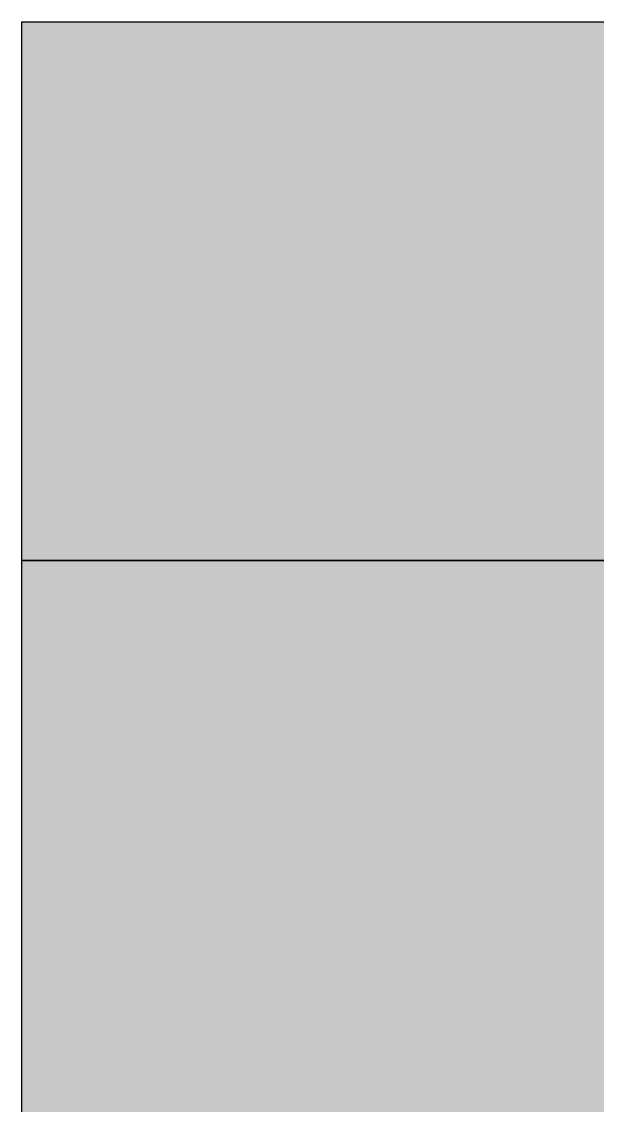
# Model space of a CAD drawing. Extents: x 0 to 1501, y 0 to 1747.
# Drawn here: x 0 to 70.5, y 1614.3 to 1747 of the extents above; entities that cross this region are included whole.
import ezdxf

# ---------------------------------------------------------------- set-up
doc = ezdxf.new("R2010")
doc.units = 0

msp = doc.modelspace()

# ---------------------------------------------------------------- hatches: boundary and pattern name
for points in [[(0, 1747), (1280, 1747), (1280, 1027), (0, 1027)], [(0, 1747), (1280, 1747), (1280, 1681), (0, 1681)], [(0, 1681), (1280, 1681), (1280, -0.03), (0, -0.03)]]:
    msp.add_hatch(color=7).paths.add_polyline_path(points, flags=0)

# ---------------------------------------------------------------- linework, layer by layer
at = {"color": 0, "true_color": 0xfaf9f8}
msp.add_lwpolyline([(0, 1747), (1280, 1747), (1280, 1027), (0, 1027)], close=True, dxfattribs=at)
at = {"color": 0, "true_color": 0xffffff}
for points in [[(0, 1747), (1280, 1747), (1280, 1681), (0, 1681)], [(0, 1681), (1280, 1681), (1280, -0.03), (0, -0.03)]]:
    msp.add_lwpolyline(points, close=True, dxfattribs=at)

doc.saveas('drawing.dxf')
